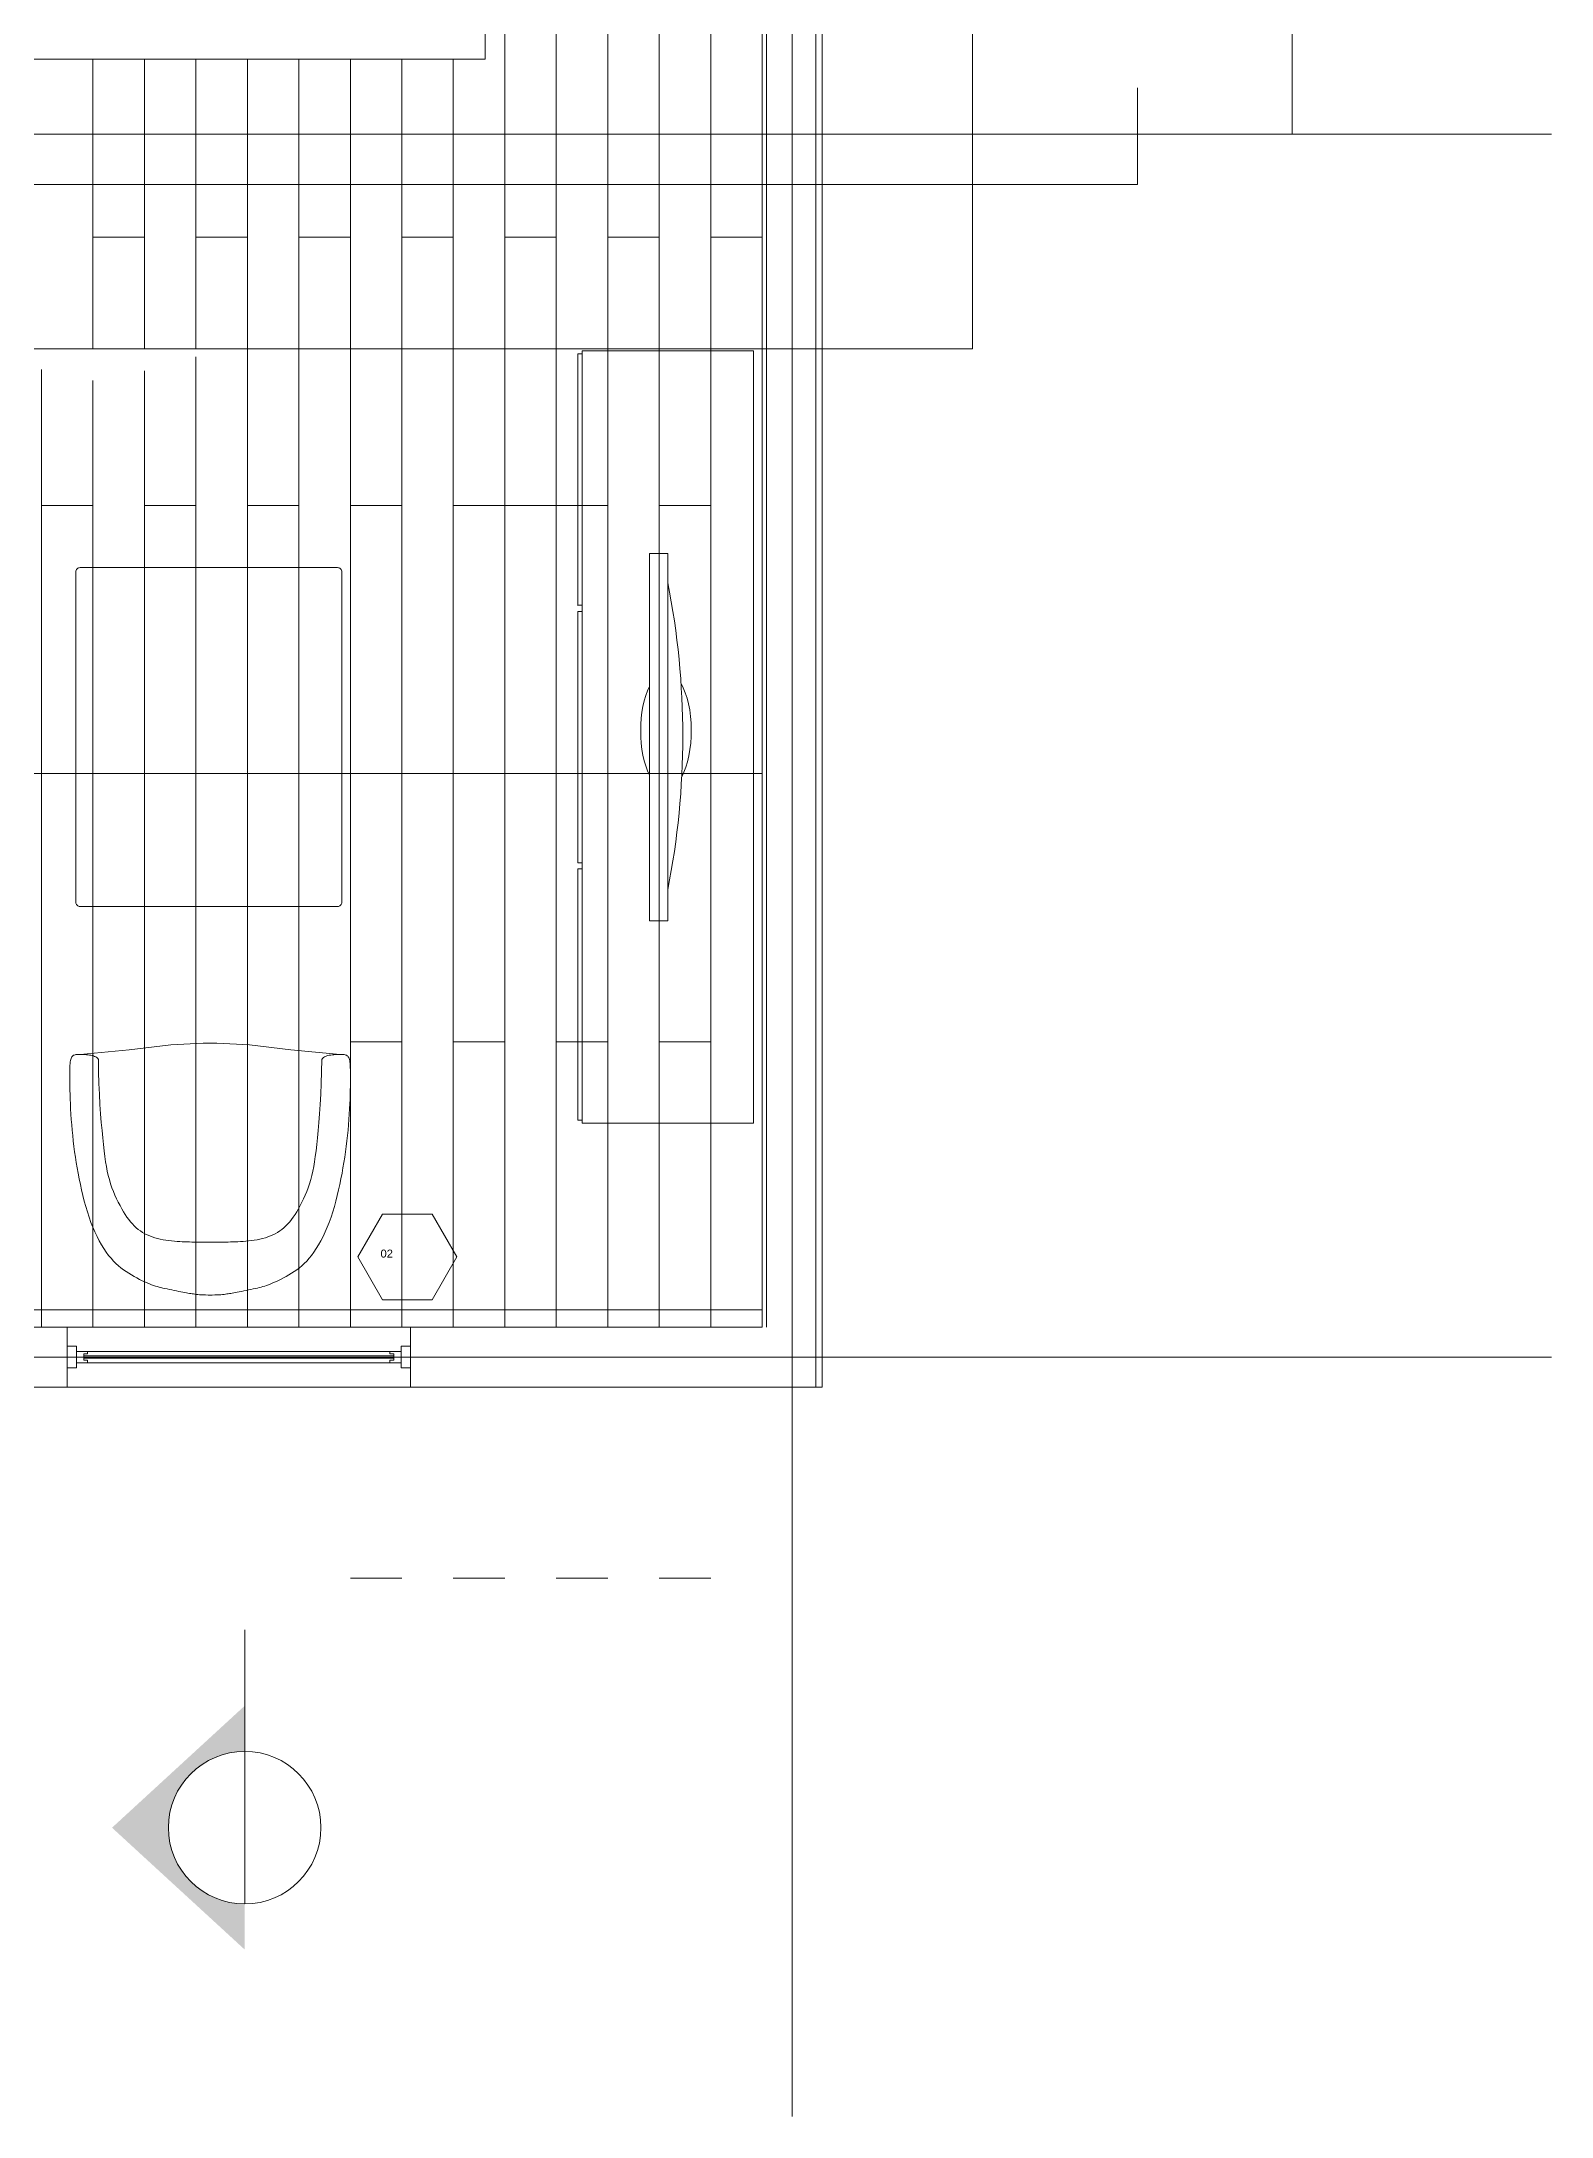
# Model space of a CAD drawing. Header units: centimetres. Extents: x -16179 to 12840, y -10704 to 3856.
# Drawn here: x 2959.4 to 3311.4, y -1755.8 to -1272.2 of the extents above; entities that cross this region are included whole.
import ezdxf

# ---------------------------------------------------------------- set-up
doc = ezdxf.new("R2010")
doc.units = ezdxf.units.CM
doc.header["$MEASUREMENT"] = 0
for name, color, linetype, lineweight in [('A-FURN_Num_Penna__8_Num_Penna__8_Num_Penna__8_Num_Penna__8_Num_Penna__8_Num_Penna__8_Num_Penna__8_Num_Penna__8_Num_Penna__8_Num_Penna__8', 8, 'Continuous', 18), ('A-WALL-FULL_Num_Penna__7_Num_Penna__7_Num_Penna__7_Num_Penna__7_Num_Penna__7_Num_Penna__7_Num_Penna__7_Num_Penna__7_Num_Penna__4_Num_Penna__4_Num_Penna__4', 4, 'Continuous', 18), ('AA - linee quote_Num_Penna__1_Num_Penna__255_Num_Penna__255_Num_Penna__12_Num_Penna__12_Num_Penna__12_Num_Penna__12_Num_Penna__12_Num_Penna__12_Num_Penna__12', 12, 'Continuous', 18), ('AA - linee quote_Num_Penna__3_Num_Penna__3_Num_Penna__3_Num_Penna__3_Num_Penna__3_Num_Penna__3_Num_Penna__3_Num_Penna__3_Num_Penna__3_Num_Penna__3', 3, 'Continuous', 18), ('AA - linee quote_Num_Penna__6_Num_Penna__6_Num_Penna__6_Num_Penna__6_Num_Penna__6_Num_Penna__6_Num_Penna__6_Num_Penna__6_Num_Penna__6_Num_Penna__6', 6, 'Continuous', 18), ('AA - montanti_Num_Penna__7_Num_Penna__7_Num_Penna__7_Num_Penna__7_Num_Penna__7_Num_Penna__7_Num_Penna__7_Num_Penna__7_Num_Penna__7_Num_Penna__7', 7, 'Continuous', 18), ('AA - pareti sezionate_Num_Penna__254_Num_Penna__254_Num_Penna__254_Num_Penna__254_Num_Penna__254_Num_Penna__254_Num_Penna__254_Num_Penna__254_Num_Penna__254_Num_Penna__254', 254, 'Continuous', 18), ('AA - pareti sezionate_Num_Penna__7_Num_Penna__7_Num_Penna__7_Num_Penna__7_Num_Penna__7_Num_Penna__7_Num_Penna__7_Num_Penna__7_Num_Penna__7_Num_Penna__7', 7, 'Continuous', 18), ('AA - serramenti e porte_Num_Penna__4_Num_Penna__4_Num_Penna__4_Num_Penna__4_Num_Penna__4_Num_Penna__4_Num_Penna__4_Num_Penna__4_Num_Penna__4_Num_Penna__4', 4, 'Continuous', 18), ('AA - struttura finestre_Num_Penna__6_Num_Penna__6_Num_Penna__6_Num_Penna__6_Num_Penna__6_Num_Penna__6_Num_Penna__6_Num_Penna__6_Num_Penna__6_Num_Penna__6', 6, 'Continuous', 18), ('AA- arredo_Num_Penna__8_Num_Penna__8_Num_Penna__8_Num_Penna__8_Num_Penna__8_Num_Penna__8_Num_Penna__8_Num_Penna__8_Num_Penna__8_Num_Penna__8', 8, 'Continuous', 18), ('IKE120015-t1_Num_Penna__251_Num_Penna__254_Num_Penna__254_Num_Penna__254_Num_Penna__254_Num_Penna__254_Num_Penna__254_Num_Penna__254_Num_Penna__254_Num_Penna__254_Num_Penna__254', 254, 'Continuous', 18), ('IKE120015-t1_Num_Penna__251_Num_Penna__6_Num_Penna__6_Num_Penna__6_Num_Penna__6_Num_Penna__6_Num_Penna__6_Num_Penna__6_Num_Penna__6_Num_Penna__6_Num_Penna__6', 6, 'Continuous', 18), ('IKE120015-t1_Num_Penna__251_Num_Penna__7_Num_Penna__7_Num_Penna__7_Num_Penna__7_Num_Penna__7_Num_Penna__7_Num_Penna__7_Num_Penna__7_Num_Penna__7_Num_Penna__7', 7, 'Continuous', 18)]:
    doc.layers.add(name, color=color, linetype=linetype, lineweight=lineweight)
doc.styles.add('GENERATED_STYLE_1', font='Arial.ttf')

msp = doc.modelspace()

# ---------------------------------------------------------------- hatches: boundary and pattern name
at = {"layer": 'AA - linee quote_Num_Penna__3_Num_Penna__3_Num_Penna__3_Num_Penna__3_Num_Penna__3_Num_Penna__3_Num_Penna__3_Num_Penna__3_Num_Penna__3_Num_Penna__3', "linetype": 'Continuous', "lineweight": 18}
msp.add_hatch(color=3, dxfattribs=at).paths.add_polyline_path([(3006.73, -1716.84), (3006.73, -1706.24, -1), (3006.73, -1670.67), (3006.73, -1660.07), (2975.83, -1688.46)])

# ---------------------------------------------------------------- linework, layer by layer
at = {"layer": 'A-FURN_Num_Penna__8_Num_Penna__8_Num_Penna__8_Num_Penna__8_Num_Penna__8_Num_Penna__8_Num_Penna__8_Num_Penna__8_Num_Penna__8_Num_Penna__8', "color": 8, "linetype": 'Continuous', "lineweight": 18}
for p, q in [((2965.39, -1571.77), (3045.39, -1571.77)), ((2965.39, -1585.77), (3045.39, -1585.77))]:
    msp.add_line(p, q, dxfattribs=at)
at = {"layer": 'A-WALL-FULL_Num_Penna__7_Num_Penna__7_Num_Penna__7_Num_Penna__7_Num_Penna__7_Num_Penna__7_Num_Penna__7_Num_Penna__7_Num_Penna__4_Num_Penna__4_Num_Penna__4', "color": 4, "linetype": 'Continuous', "lineweight": 18}
msp.add_line((3250.94, -987.77), (3250.94, -1293.77), dxfattribs=at)
at = {"layer": 'AA - linee quote_Num_Penna__1_Num_Penna__255_Num_Penna__255_Num_Penna__12_Num_Penna__12_Num_Penna__12_Num_Penna__12_Num_Penna__12_Num_Penna__12_Num_Penna__12', "color": 12, "linetype": 'Continuous', "lineweight": 18}
for p, q in [((3079.39, -647.33), (3079.39, -1380.27)), ((3214.84, -1305.5), (3214.84, -1282.93)), ((2617.01, -1305.5), (3214.84, -1305.5)), ((3079.39, -1380.27), (3061.39, -1380.27))]:
    msp.add_line(p, q, dxfattribs=at)
at = {"layer": 'AA - linee quote_Num_Penna__3_Num_Penna__3_Num_Penna__3_Num_Penna__3_Num_Penna__3_Num_Penna__3_Num_Penna__3_Num_Penna__3_Num_Penna__3_Num_Penna__3', "color": 3, "linetype": 'Continuous', "lineweight": 18}
for p, q in [((3134.39, -1755.77), (3134.39, -508.77)), ((2064.39, -1293.77), (3311.39, -1293.77)), ((2064.39, -1578.77), (3311.39, -1578.77)), ((3006.76, -1642.35), (3006.76, -1670.67)), ((3006.76, -1706.24), (3006.76, -1670.67))]:
    msp.add_line(p, q, dxfattribs=at)
at = {"layer": 'AA - linee quote_Num_Penna__3_Num_Penna__3_Num_Penna__3_Num_Penna__3_Num_Penna__3_Num_Penna__3_Num_Penna__3_Num_Penna__3_Num_Penna__3_Num_Penna__3', "color": 3, "linetype": 'Continuous', "lineweight": 18, "flags": 128}
msp.add_lwpolyline([(3056.22, -1555.44), (3050.44, -1545.44), (3038.9, -1545.44), (3033.12, -1555.44), (3038.9, -1565.44), (3050.44, -1565.44)], close=True, dxfattribs=at)
at = {"layer": 'AA - linee quote_Num_Penna__3_Num_Penna__3_Num_Penna__3_Num_Penna__3_Num_Penna__3_Num_Penna__3_Num_Penna__3_Num_Penna__3_Num_Penna__3_Num_Penna__3', "color": 3, "linetype": 'Continuous', "lineweight": 18}
msp.add_circle((3006.76, -1688.45), 17.78, dxfattribs=at)
at = {"layer": 'AA - linee quote_Num_Penna__6_Num_Penna__6_Num_Penna__6_Num_Penna__6_Num_Penna__6_Num_Penna__6_Num_Penna__6_Num_Penna__6_Num_Penna__6_Num_Penna__6', "color": 6, "linetype": 'Continuous', "lineweight": 18}
msp.add_line((2642.47, -1343.77), (3176.39, -1343.77), dxfattribs=at)
at = {"layer": 'AA - montanti_Num_Penna__7_Num_Penna__7_Num_Penna__7_Num_Penna__7_Num_Penna__7_Num_Penna__7_Num_Penna__7_Num_Penna__7_Num_Penna__7_Num_Penna__7', "color": 7, "linetype": 'Continuous', "lineweight": 18, "flags": 128}
for points in [[(2965.39, -1576.22), (2965.39, -1581.31), (2967.55, -1581.31), (2967.55, -1576.22)], [(3045.39, -1576.22), (3045.39, -1581.31), (3043.22, -1581.31), (3043.22, -1576.22)]]:
    msp.add_lwpolyline(points, close=True, dxfattribs=at)
for points in [[(2967.55, -1577.46), (2970.15, -1577.46), (2970.15, -1578.02)], [(2967.55, -1580.08), (2970.15, -1580.08), (2970.15, -1579.52), (2969.22, -1579.52), (2969.22, -1579.02), (2969.22, -1578.52), (2969.22, -1578.02), (2970.15, -1578.02)], [(3043.22, -1577.46), (3040.62, -1577.46), (3040.62, -1578.02)], [(3043.22, -1580.08), (3040.62, -1580.08), (3040.62, -1579.52), (3041.56, -1579.52), (3041.56, -1579.02), (3041.56, -1578.52), (3041.56, -1578.02), (3040.62, -1578.02)]]:
    msp.add_lwpolyline(points, dxfattribs=at)
at = {"layer": 'AA - pareti sezionate_Num_Penna__254_Num_Penna__254_Num_Penna__254_Num_Penna__254_Num_Penna__254_Num_Penna__254_Num_Penna__254_Num_Penna__254_Num_Penna__254_Num_Penna__254', "color": 254, "linetype": 'Continuous', "lineweight": 18}
for p, q in [((3067.39, -692.77), (3067.39, -1571.77)), ((3079.39, -692.77), (3079.39, -1571.77)), ((3091.39, -1230.77), (3091.39, -1571.77)), ((3103.39, -1230.77), (3103.39, -1571.77)), ((3115.39, -1230.77), (3115.39, -1571.77)), ((2971.39, -1276.27), (2971.39, -1343.77)), ((2983.39, -1276.27), (2983.39, -1343.77)), ((2995.39, -1276.27), (2995.39, -1343.77)), ((3019.39, -1276.27), (3019.39, -1343.77)), ((3031.39, -1276.27), (3031.39, -1571.77)), ((3043.39, -1276.27), (3043.39, -1571.77)), ((3055.39, -1276.27), (3055.39, -1571.77)), ((3007.39, -1296.77), (3007.39, -1343.77)), ((2983.39, -1317.77), (2971.39, -1317.77)), ((3007.39, -1317.77), (2995.39, -1317.77)), ((3031.39, -1317.77), (3019.39, -1317.77)), ((3055.39, -1317.77), (3043.39, -1317.77)), ((3079.39, -1317.77), (3067.39, -1317.77)), ((3103.39, -1317.77), (3091.39, -1317.77)), ((3127.39, -1317.77), (3115.39, -1317.77)), ((3019.39, -1335.7), (3019.39, -1571.77)), ((3007.39, -1340.77), (3007.39, -1571.77)), ((2959.39, -1348.64), (2959.39, -1571.77)), ((2983.39, -1348.91), (2983.39, -1571.77)), ((2995.39, -1345.63), (2995.39, -1571.77)), ((2971.39, -1351.17), (2971.39, -1571.77)), ((2971.39, -1380.27), (2959.39, -1380.27)), ((2995.39, -1380.27), (2983.39, -1380.27)), ((3019.39, -1380.27), (3007.39, -1380.27)), ((3043.39, -1380.27), (3031.39, -1380.27)), ((3067.39, -1380.27), (3055.39, -1380.27)), ((3091.39, -1380.27), (3079.39, -1380.27)), ((3115.39, -1380.27), (3103.39, -1380.27)), ((3127.39, -1442.77), (2642.47, -1442.77)), ((3043.39, -1505.27), (3031.39, -1505.27)), ((3067.39, -1505.27), (3055.39, -1505.27)), ((3091.39, -1505.27), (3079.39, -1505.27)), ((3115.39, -1505.27), (3103.39, -1505.27)), ((3127.39, -1567.77), (2642.47, -1567.77)), ((3043.39, -1630.27), (3031.39, -1630.27)), ((3067.39, -1630.27), (3055.39, -1630.27)), ((3091.39, -1630.27), (3079.39, -1630.27)), ((3115.39, -1630.27), (3103.39, -1630.27))]:
    msp.add_line(p, q, dxfattribs=at)
at = {"layer": 'AA - pareti sezionate_Num_Penna__7_Num_Penna__7_Num_Penna__7_Num_Penna__7_Num_Penna__7_Num_Penna__7_Num_Penna__7_Num_Penna__7_Num_Penna__7_Num_Penna__7', "color": 7, "linetype": 'Continuous', "lineweight": 18}
for p, q in [((2965.39, -1571.77), (2701.39, -1571.77)), ((2965.39, -1585.77), (2965.39, -1571.77)), ((3045.39, -1585.77), (3045.39, -1571.77)), ((3045.39, -1571.77), (3127.39, -1571.77)), ((2701.39, -1585.77), (2965.39, -1585.77)), ((3045.39, -1585.77), (3141.39, -1585.77))]:
    msp.add_line(p, q, dxfattribs=at)
at = {"layer": 'AA - serramenti e porte_Num_Penna__4_Num_Penna__4_Num_Penna__4_Num_Penna__4_Num_Penna__4_Num_Penna__4_Num_Penna__4_Num_Penna__4_Num_Penna__4_Num_Penna__4', "color": 4, "linetype": 'Continuous', "lineweight": 18}
for p, q in [((2970.15, -1577.46), (3040.62, -1577.46)), ((3040.62, -1580.08), (2970.15, -1580.08))]:
    msp.add_line(p, q, dxfattribs=at)
at = {"layer": 'AA - struttura finestre_Num_Penna__6_Num_Penna__6_Num_Penna__6_Num_Penna__6_Num_Penna__6_Num_Penna__6_Num_Penna__6_Num_Penna__6_Num_Penna__6_Num_Penna__6', "color": 6, "linetype": 'Continuous', "lineweight": 18}
for p, q in [((3041.56, -1578.52), (2969.22, -1578.52)), ((3041.56, -1579.02), (2969.22, -1579.02))]:
    msp.add_line(p, q, dxfattribs=at)
at = {"layer": 'AA- arredo_Num_Penna__8_Num_Penna__8_Num_Penna__8_Num_Penna__8_Num_Penna__8_Num_Penna__8_Num_Penna__8_Num_Penna__8_Num_Penna__8_Num_Penna__8', "color": 8, "linetype": 'Continuous', "lineweight": 18}
for p, q in [((3062.78, -1005.27), (3062.78, -1276.27)), ((2906.78, -1276.27), (3062.78, -1276.27)), ((3085.4, -1344.33), (3085.39, -1344.33)), ((3085.39, -1344.33), (3085.39, -1344.34)), ((3085.39, -1344.34), (3085.39, -1344.34)), ((3085.39, -1344.34), (3085.39, -1344.34)), ((3085.39, -1344.34), (3085.39, -1344.35)), ((3085.39, -1344.35), (3085.39, -1344.35)), ((3085.39, -1344.35), (3085.39, -1344.36)), ((3085.39, -1344.36), (3085.39, -1344.36)), ((3085.39, -1344.36), (3085.39, -1344.36)), ((3085.39, -1344.36), (3085.39, -1344.37)), ((3085.39, -1344.37), (3085.39, -1524.17)), ((3085.39, -1344.37), (3085.39, -1344.37)), ((3085.41, -1344.31), (3085.4, -1344.31)), ((3085.4, -1344.31), (3085.4, -1344.32)), ((3085.4, -1344.32), (3085.4, -1344.32)), ((3085.4, -1344.32), (3085.4, -1344.32)), ((3085.4, -1344.32), (3085.4, -1344.33)), ((3085.42, -1344.3), (3085.41, -1344.3)), ((3085.41, -1344.3), (3085.41, -1344.3)), ((3085.41, -1344.3), (3085.41, -1344.31)), ((3085.41, -1344.31), (3085.41, -1344.31)), ((3085.43, -1344.29), (3085.42, -1344.29)), ((3085.42, -1344.29), (3085.42, -1344.3)), ((3085.42, -1344.3), (3085.42, -1344.3)), ((3085.44, -1344.28), (3085.43, -1344.28)), ((3085.43, -1344.28), (3085.43, -1344.29)), ((3085.43, -1344.29), (3085.43, -1344.29)), ((3085.43, -1344.29), (3085.43, -1344.29)), ((3085.45, -1344.28), (3085.44, -1344.28)), ((3085.44, -1344.28), (3085.44, -1344.28)), ((3085.46, -1344.27), (3085.45, -1344.27)), ((3085.45, -1344.27), (3085.45, -1344.28)), ((3085.45, -1344.28), (3085.45, -1344.28)), ((3085.47, -1344.27), (3085.46, -1344.27)), ((3085.46, -1344.27), (3085.46, -1344.27)), ((3085.46, -1344.27), (3085.46, -1344.27)), ((3085.48, -1344.27), (3085.47, -1344.27)), ((3085.47, -1344.27), (3085.47, -1344.27)), ((3085.49, -1344.27), (3085.48, -1344.27)), ((3085.48, -1344.27), (3085.48, -1344.27)), ((3085.48, -1344.27), (3085.48, -1344.27)), ((3125.29, -1344.27), (3085.49, -1344.27)), ((3125.3, -1344.27), (3125.29, -1344.27)), ((3125.29, -1344.27), (3125.29, -1344.27)), ((3125.29, -1344.27), (3125.29, -1344.27)), ((3125.31, -1344.27), (3125.3, -1344.27)), ((3125.3, -1344.27), (3125.3, -1344.27)), ((3125.3, -1344.27), (3125.3, -1344.27)), ((3125.32, -1344.27), (3125.31, -1344.27)), ((3125.31, -1344.27), (3125.31, -1344.27)), ((3125.33, -1344.28), (3125.32, -1344.27)), ((3125.32, -1344.27), (3125.32, -1344.27)), ((3125.32, -1344.27), (3125.32, -1344.27)), ((3125.34, -1344.28), (3125.33, -1344.28)), ((3125.33, -1344.28), (3125.33, -1344.28)), ((3125.35, -1344.29), (3125.34, -1344.28)), ((3125.34, -1344.28), (3125.34, -1344.28)), ((3125.34, -1344.28), (3125.34, -1344.28)), ((3125.36, -1344.3), (3125.35, -1344.29)), ((3125.35, -1344.29), (3125.35, -1344.29)), ((3125.35, -1344.29), (3125.35, -1344.29)), ((3125.35, -1344.29), (3125.35, -1344.29)), ((3125.37, -1344.31), (3125.36, -1344.3)), ((3125.36, -1344.3), (3125.36, -1344.3)), ((3125.36, -1344.3), (3125.36, -1344.3)), ((3125.37, -1344.32), (3125.37, -1344.31)), ((3125.37, -1344.31), (3125.37, -1344.31)), ((3125.37, -1344.31), (3125.37, -1344.31)), ((3125.38, -1344.32), (3125.37, -1344.32)), ((3125.37, -1344.32), (3125.37, -1344.32)), ((3125.38, -1344.33), (3125.38, -1344.32)), ((3125.38, -1344.34), (3125.38, -1344.33)), ((3125.38, -1344.33), (3125.38, -1344.33)), ((3125.38, -1344.33), (3125.38, -1344.33)), ((3125.39, -1344.34), (3125.38, -1344.34)), ((3125.38, -1344.34), (3125.38, -1344.34)), ((3125.39, -1344.35), (3125.39, -1344.34)), ((3125.39, -1344.36), (3125.39, -1344.35)), ((3125.39, -1344.35), (3125.39, -1344.35)), ((3125.39, -1344.37), (3125.39, -1344.36)), ((3125.39, -1344.36), (3125.39, -1344.36)), ((3125.39, -1344.36), (3125.39, -1344.36)), ((3125.39, -1524.17), (3125.39, -1344.37)), ((3084.4, -1345.03), (3084.39, -1345.03)), ((3084.39, -1345.03), (3084.39, -1345.04)), ((3084.39, -1345.04), (3084.39, -1345.04)), ((3084.39, -1345.04), (3084.39, -1345.04)), ((3084.39, -1345.04), (3084.39, -1345.05)), ((3084.39, -1345.05), (3084.39, -1345.05)), ((3084.39, -1345.05), (3084.39, -1345.06)), ((3084.39, -1345.06), (3084.39, -1345.06)), ((3084.39, -1345.06), (3084.39, -1345.06)), ((3084.39, -1345.06), (3084.39, -1345.07)), ((3084.39, -1345.07), (3084.39, -1345.07)), ((3084.39, -1345.07), (3084.39, -1403.47)), ((3084.41, -1345.01), (3084.4, -1345.01)), ((3084.4, -1345.01), (3084.4, -1345.02)), ((3084.4, -1345.02), (3084.4, -1345.02)), ((3084.4, -1345.02), (3084.4, -1345.02)), ((3084.4, -1345.02), (3084.4, -1345.03)), ((3084.42, -1345), (3084.41, -1345)), ((3084.41, -1345), (3084.41, -1345)), ((3084.41, -1345), (3084.41, -1345.01)), ((3084.41, -1345.01), (3084.41, -1345.01)), ((3084.43, -1344.99), (3084.42, -1344.99)), ((3084.42, -1344.99), (3084.42, -1344.99)), ((3084.42, -1344.99), (3084.42, -1345)), ((3084.42, -1345), (3084.42, -1345)), ((3084.44, -1344.98), (3084.43, -1344.98)), ((3084.43, -1344.98), (3084.43, -1344.99)), ((3084.43, -1344.99), (3084.43, -1344.99)), ((3084.45, -1344.98), (3084.44, -1344.98)), ((3084.44, -1344.98), (3084.44, -1344.98)), ((3084.46, -1344.97), (3084.45, -1344.97)), ((3084.45, -1344.97), (3084.45, -1344.98)), ((3084.45, -1344.98), (3084.45, -1344.98)), ((3084.47, -1344.97), (3084.46, -1344.97)), ((3084.46, -1344.97), (3084.46, -1344.97)), ((3084.46, -1344.97), (3084.46, -1344.97)), ((3084.48, -1344.97), (3084.47, -1344.97)), ((3084.47, -1344.97), (3084.47, -1344.97)), ((3084.49, -1344.97), (3084.48, -1344.97)), ((3084.48, -1344.97), (3084.48, -1344.97)), ((3084.48, -1344.97), (3084.48, -1344.97)), ((3085.29, -1344.97), (3084.49, -1344.97)), ((3085.3, -1344.97), (3085.29, -1344.97)), ((3085.29, -1344.97), (3085.29, -1344.97)), ((3085.29, -1344.97), (3085.29, -1344.97)), ((3085.31, -1344.97), (3085.3, -1344.97)), ((3085.3, -1344.97), (3085.3, -1344.97)), ((3085.3, -1344.97), (3085.3, -1344.97)), ((3085.32, -1344.97), (3085.31, -1344.97)), ((3085.31, -1344.97), (3085.31, -1344.97)), ((3085.33, -1344.98), (3085.32, -1344.97)), ((3085.32, -1344.97), (3085.32, -1344.97)), ((3085.32, -1344.97), (3085.32, -1344.97)), ((3085.34, -1344.98), (3085.33, -1344.98)), ((3085.33, -1344.98), (3085.33, -1344.98)), ((3085.33, -1344.98), (3085.33, -1344.98)), ((3085.35, -1344.99), (3085.34, -1344.98)), ((3085.34, -1344.98), (3085.34, -1344.98)), ((3085.36, -1345), (3085.35, -1344.99)), ((3085.35, -1344.99), (3085.35, -1344.99)), ((3085.35, -1344.99), (3085.35, -1344.99)), ((3085.35, -1344.99), (3085.35, -1344.99)), ((3085.37, -1345.01), (3085.36, -1345)), ((3085.36, -1345), (3085.36, -1345)), ((3085.36, -1345), (3085.36, -1345)), ((3085.37, -1345.02), (3085.37, -1345.01)), ((3085.37, -1345.01), (3085.37, -1345.01)), ((3085.37, -1345.01), (3085.37, -1345.01)), ((3085.38, -1345.02), (3085.37, -1345.02)), ((3085.37, -1345.02), (3085.37, -1345.02)), ((3085.38, -1345.03), (3085.38, -1345.02)), ((3085.38, -1345.04), (3085.38, -1345.03)), ((3085.38, -1345.03), (3085.38, -1345.03)), ((3085.38, -1345.03), (3085.38, -1345.03)), ((3085.39, -1345.05), (3085.38, -1345.04)), ((3085.38, -1345.04), (3085.38, -1345.04)), ((3085.38, -1345.04), (3085.38, -1345.04)), ((3085.39, -1345.06), (3085.39, -1345.05)), ((3085.39, -1345.05), (3085.39, -1345.05)), ((3085.39, -1345.06), (3085.39, -1345.06)), ((3085.39, -1345.06), (3085.39, -1345.06)), ((3084.4, -1405.03), (3084.39, -1405.03)), ((3084.39, -1405.03), (3084.39, -1405.04)), ((3084.39, -1405.04), (3084.39, -1405.04)), ((3084.39, -1405.04), (3084.39, -1405.04)), ((3084.39, -1405.04), (3084.39, -1405.05)), ((3084.39, -1405.05), (3084.39, -1405.05)), ((3084.39, -1405.05), (3084.39, -1405.06)), ((3084.39, -1405.06), (3084.39, -1405.06)), ((3084.39, -1405.06), (3084.39, -1405.06)), ((3084.39, -1405.06), (3084.39, -1405.07)), ((3084.39, -1405.07), (3084.39, -1405.07)), ((3084.39, -1405.07), (3084.39, -1463.47)), ((3084.41, -1405.01), (3084.4, -1405.01)), ((3084.4, -1405.01), (3084.4, -1405.02)), ((3084.4, -1405.02), (3084.4, -1405.02)), ((3084.4, -1405.02), (3084.4, -1405.02)), ((3084.4, -1405.02), (3084.4, -1405.03)), ((3084.42, -1405), (3084.41, -1405)), ((3084.41, -1405), (3084.41, -1405)), ((3084.41, -1405), (3084.41, -1405.01)), ((3084.41, -1405.01), (3084.41, -1405.01)), ((3084.43, -1404.99), (3084.42, -1404.99)), ((3084.42, -1404.99), (3084.42, -1404.99)), ((3084.42, -1404.99), (3084.42, -1405)), ((3084.42, -1405), (3084.42, -1405)), ((3084.44, -1404.98), (3084.43, -1404.98)), ((3084.43, -1404.98), (3084.43, -1404.99)), ((3084.43, -1404.99), (3084.43, -1404.99)), ((3084.45, -1404.98), (3084.44, -1404.98)), ((3084.44, -1404.98), (3084.44, -1404.98)), ((3084.46, -1404.97), (3084.45, -1404.97)), ((3084.45, -1404.97), (3084.45, -1404.98)), ((3084.45, -1404.98), (3084.45, -1404.98)), ((3084.47, -1404.97), (3084.46, -1404.97)), ((3084.46, -1404.97), (3084.46, -1404.97)), ((3084.46, -1404.97), (3084.46, -1404.97)), ((3084.48, -1404.97), (3084.47, -1404.97)), ((3084.47, -1404.97), (3084.47, -1404.97)), ((3084.49, -1404.97), (3084.48, -1404.97)), ((3084.48, -1404.97), (3084.48, -1404.97)), ((3084.48, -1404.97), (3084.48, -1404.97)), ((3085.29, -1403.56), (3084.49, -1403.56)), ((3084.49, -1404.97), (3085.29, -1404.97)), ((3085.3, -1404.97), (3085.29, -1404.97)), ((3085.29, -1404.97), (3085.29, -1404.97)), ((3085.29, -1404.97), (3085.29, -1404.97)), ((3085.31, -1404.97), (3085.3, -1404.97)), ((3085.3, -1404.97), (3085.3, -1404.97)), ((3085.3, -1404.97), (3085.3, -1404.97)), ((3085.32, -1404.97), (3085.31, -1404.97)), ((3085.31, -1404.97), (3085.31, -1404.97)), ((3085.33, -1404.98), (3085.32, -1404.97)), ((3085.32, -1404.97), (3085.32, -1404.97)), ((3085.32, -1404.97), (3085.32, -1404.97)), ((3085.34, -1404.98), (3085.33, -1404.98)), ((3085.33, -1404.98), (3085.33, -1404.98)), ((3085.33, -1404.98), (3085.33, -1404.98)), ((3085.35, -1404.99), (3085.34, -1404.98)), ((3085.34, -1404.98), (3085.34, -1404.98)), ((3085.36, -1405), (3085.35, -1404.99)), ((3085.35, -1404.99), (3085.35, -1404.99)), ((3085.35, -1404.99), (3085.35, -1404.99)), ((3085.35, -1404.99), (3085.35, -1404.99)), ((3085.37, -1405.01), (3085.36, -1405)), ((3085.36, -1405), (3085.36, -1405)), ((3085.36, -1405), (3085.36, -1405)), ((3085.37, -1405.02), (3085.37, -1405.01)), ((3085.37, -1405.01), (3085.37, -1405.01)), ((3085.37, -1405.01), (3085.37, -1405.01)), ((3085.38, -1405.02), (3085.37, -1405.02)), ((3085.37, -1405.02), (3085.37, -1405.02)), ((3085.38, -1405.03), (3085.38, -1405.02)), ((3085.38, -1405.04), (3085.38, -1405.03)), ((3085.38, -1405.03), (3085.38, -1405.03)), ((3085.38, -1405.03), (3085.38, -1405.03)), ((3085.39, -1405.05), (3085.38, -1405.04)), ((3085.38, -1405.04), (3085.38, -1405.04)), ((3085.38, -1405.04), (3085.38, -1405.04)), ((3085.39, -1405.06), (3085.39, -1405.05)), ((3085.39, -1405.05), (3085.39, -1405.05)), ((3085.39, -1405.07), (3085.39, -1405.06)), ((3085.39, -1405.06), (3085.39, -1405.06)), ((3085.39, -1405.06), (3085.39, -1405.06)), ((3084.4, -1465.03), (3084.39, -1465.03)), ((3084.39, -1465.03), (3084.39, -1465.04)), ((3084.39, -1465.04), (3084.39, -1465.04)), ((3084.39, -1465.04), (3084.39, -1465.04)), ((3084.39, -1465.04), (3084.39, -1465.05)), ((3084.39, -1465.05), (3084.39, -1465.05)), ((3084.39, -1465.05), (3084.39, -1465.06)), ((3084.39, -1465.06), (3084.39, -1465.06)), ((3084.39, -1465.06), (3084.39, -1465.06)), ((3084.39, -1465.06), (3084.39, -1465.07)), ((3084.39, -1465.07), (3084.39, -1465.07)), ((3084.39, -1465.07), (3084.39, -1523.47)), ((3084.41, -1465.01), (3084.4, -1465.01)), ((3084.4, -1465.01), (3084.4, -1465.02)), ((3084.4, -1465.02), (3084.4, -1465.02)), ((3084.4, -1465.02), (3084.4, -1465.02)), ((3084.4, -1465.02), (3084.4, -1465.03)), ((3084.42, -1465), (3084.41, -1465)), ((3084.41, -1465), (3084.41, -1465)), ((3084.41, -1465), (3084.41, -1465.01)), ((3084.41, -1465.01), (3084.41, -1465.01)), ((3084.43, -1464.99), (3084.42, -1464.99)), ((3084.42, -1464.99), (3084.42, -1464.99)), ((3084.42, -1464.99), (3084.42, -1465)), ((3084.42, -1465), (3084.42, -1465)), ((3084.44, -1464.98), (3084.43, -1464.98)), ((3084.43, -1464.98), (3084.43, -1464.99)), ((3084.43, -1464.99), (3084.43, -1464.99)), ((3084.45, -1464.98), (3084.44, -1464.98)), ((3084.44, -1464.98), (3084.44, -1464.98)), ((3084.46, -1464.97), (3084.45, -1464.97)), ((3084.45, -1464.97), (3084.45, -1464.98)), ((3084.45, -1464.98), (3084.45, -1464.98)), ((3084.47, -1464.97), (3084.46, -1464.97)), ((3084.46, -1464.97), (3084.46, -1464.97)), ((3084.46, -1464.97), (3084.46, -1464.97)), ((3084.48, -1464.97), (3084.47, -1464.97)), ((3084.47, -1464.97), (3084.47, -1464.97)), ((3085.29, -1463.56), (3084.48, -1463.56)), ((3084.49, -1464.97), (3084.48, -1464.97)), ((3084.48, -1464.97), (3084.48, -1464.97)), ((3084.48, -1464.97), (3084.48, -1464.97)), ((3084.49, -1464.97), (3085.29, -1464.97)), ((3085.3, -1464.97), (3085.29, -1464.97)), ((3085.29, -1464.97), (3085.29, -1464.97)), ((3085.29, -1464.97), (3085.29, -1464.97)), ((3085.31, -1464.97), (3085.3, -1464.97)), ((3085.3, -1464.97), (3085.3, -1464.97)), ((3085.3, -1464.97), (3085.3, -1464.97)), ((3085.32, -1464.97), (3085.31, -1464.97)), ((3085.31, -1464.97), (3085.31, -1464.97)), ((3085.33, -1464.98), (3085.32, -1464.97)), ((3085.32, -1464.97), (3085.32, -1464.97)), ((3085.32, -1464.97), (3085.32, -1464.97)), ((3085.34, -1464.98), (3085.33, -1464.98)), ((3085.33, -1464.98), (3085.33, -1464.98)), ((3085.33, -1464.98), (3085.33, -1464.98)), ((3085.35, -1464.99), (3085.34, -1464.98)), ((3085.34, -1464.98), (3085.34, -1464.98)), ((3085.36, -1465), (3085.35, -1464.99)), ((3085.35, -1464.99), (3085.35, -1464.99)), ((3085.35, -1464.99), (3085.35, -1464.99)), ((3085.35, -1464.99), (3085.35, -1464.99)), ((3085.37, -1465.01), (3085.36, -1465)), ((3085.36, -1465), (3085.36, -1465)), ((3085.36, -1465), (3085.36, -1465)), ((3085.37, -1465.02), (3085.37, -1465.01)), ((3085.37, -1465.01), (3085.37, -1465.01)), ((3085.37, -1465.01), (3085.37, -1465.01)), ((3085.38, -1465.02), (3085.37, -1465.02)), ((3085.37, -1465.02), (3085.37, -1465.02)), ((3085.38, -1465.03), (3085.38, -1465.02)), ((3085.38, -1465.04), (3085.38, -1465.03)), ((3085.38, -1465.03), (3085.38, -1465.03)), ((3085.38, -1465.03), (3085.38, -1465.03)), ((3085.39, -1465.05), (3085.38, -1465.04)), ((3085.38, -1465.04), (3085.38, -1465.04)), ((3085.38, -1465.04), (3085.38, -1465.04)), ((3085.39, -1465.06), (3085.39, -1465.05)), ((3085.39, -1465.05), (3085.39, -1465.05)), ((3085.39, -1465.07), (3085.39, -1465.06)), ((3085.39, -1465.06), (3085.39, -1465.06)), ((3085.39, -1465.06), (3085.39, -1465.06)), ((3085.29, -1523.56), (3084.49, -1523.56)), ((3085.39, -1524.17), (3085.39, -1524.17)), ((3085.39, -1524.17), (3085.39, -1524.18)), ((3085.39, -1524.18), (3085.39, -1524.18)), ((3085.39, -1524.18), (3085.39, -1524.18)), ((3085.39, -1524.18), (3085.39, -1524.19)), ((3085.39, -1524.19), (3085.39, -1524.19)), ((3085.39, -1524.19), (3085.39, -1524.2)), ((3085.39, -1524.2), (3085.39, -1524.2)), ((3085.39, -1524.2), (3085.39, -1524.2)), ((3085.39, -1524.2), (3085.4, -1524.21)), ((3085.4, -1524.21), (3085.4, -1524.21)), ((3085.4, -1524.21), (3085.4, -1524.21)), ((3085.4, -1524.21), (3085.4, -1524.22)), ((3085.4, -1524.22), (3085.4, -1524.22)), ((3085.4, -1524.22), (3085.41, -1524.22)), ((3085.41, -1524.22), (3085.41, -1524.23)), ((3085.41, -1524.23), (3085.41, -1524.23)), ((3085.41, -1524.23), (3085.41, -1524.23)), ((3085.41, -1524.23), (3085.42, -1524.24)), ((3085.42, -1524.24), (3085.42, -1524.24)), ((3085.42, -1524.24), (3085.42, -1524.24)), ((3085.42, -1524.24), (3085.42, -1524.25)), ((3085.42, -1524.25), (3085.43, -1524.25)), ((3085.43, -1524.25), (3085.43, -1524.25)), ((3085.43, -1524.25), (3085.43, -1524.25)), ((3085.43, -1524.25), (3085.44, -1524.25)), ((3085.44, -1524.25), (3085.44, -1524.26)), ((3085.44, -1524.26), (3085.44, -1524.26)), ((3085.44, -1524.26), (3085.45, -1524.26)), ((3085.45, -1524.26), (3085.45, -1524.26)), ((3085.45, -1524.26), (3085.46, -1524.26)), ((3085.46, -1524.26), (3085.46, -1524.26)), ((3085.46, -1524.26), (3085.46, -1524.26)), ((3085.46, -1524.26), (3085.47, -1524.27)), ((3085.47, -1524.27), (3085.47, -1524.27)), ((3085.47, -1524.27), (3085.47, -1524.27)), ((3085.47, -1524.27), (3085.48, -1524.27)), ((3085.48, -1524.27), (3085.48, -1524.27)), ((3085.48, -1524.27), (3085.49, -1524.27)), ((3085.49, -1524.27), (3125.29, -1524.27)), ((3085.49, -1524.27), (3085.49, -1524.27)), ((3125.29, -1524.27), (3125.29, -1524.27)), ((3125.29, -1524.27), (3125.3, -1524.27)), ((3125.3, -1524.27), (3125.3, -1524.27)), ((3125.3, -1524.27), (3125.3, -1524.27)), ((3125.3, -1524.27), (3125.31, -1524.27)), ((3125.31, -1524.27), (3125.32, -1524.26)), ((3125.31, -1524.27), (3125.31, -1524.27)), ((3125.32, -1524.26), (3125.32, -1524.26)), ((3125.32, -1524.26), (3125.32, -1524.26)), ((3125.32, -1524.26), (3125.33, -1524.26)), ((3125.33, -1524.26), (3125.34, -1524.25)), ((3125.33, -1524.26), (3125.33, -1524.26)), ((3125.33, -1524.26), (3125.33, -1524.26)), ((3125.34, -1524.25), (3125.34, -1524.25)), ((3125.34, -1524.25), (3125.34, -1524.25)), ((3125.34, -1524.25), (3125.35, -1524.25)), ((3125.35, -1524.25), (3125.35, -1524.24)), ((3125.35, -1524.24), (3125.36, -1524.24)), ((3125.35, -1524.25), (3125.35, -1524.25)), ((3125.36, -1524.24), (3125.36, -1524.23)), ((3125.36, -1524.23), (3125.37, -1524.23)), ((3125.36, -1524.24), (3125.36, -1524.24)), ((3125.37, -1524.23), (3125.37, -1524.22)), ((3125.37, -1524.22), (3125.37, -1524.22)), ((3125.37, -1524.22), (3125.38, -1524.22)), ((3125.37, -1524.23), (3125.37, -1524.23)), ((3125.37, -1524.23), (3125.37, -1524.23)), ((3125.38, -1524.2), (3125.38, -1524.19)), ((3125.38, -1524.19), (3125.39, -1524.19)), ((3125.38, -1524.21), (3125.38, -1524.2)), ((3125.38, -1524.2), (3125.38, -1524.2)), ((3125.38, -1524.2), (3125.38, -1524.2)), ((3125.38, -1524.22), (3125.38, -1524.21)), ((3125.38, -1524.21), (3125.38, -1524.21)), ((3125.39, -1524.18), (3125.39, -1524.17)), ((3125.39, -1524.17), (3125.39, -1524.17)), ((3125.39, -1524.17), (3125.39, -1524.17)), ((3125.39, -1524.19), (3125.39, -1524.18)), ((3125.39, -1524.18), (3125.39, -1524.18)), ((3125.39, -1524.19), (3125.39, -1524.19)), ((2965.39, -1571.77), (3045.39, -1571.77)), ((2965.39, -1585.77), (3045.39, -1585.77))]:
    msp.add_line(p, q, dxfattribs=at)
at = {"layer": 'AA- arredo_Num_Penna__8_Num_Penna__8_Num_Penna__8_Num_Penna__8_Num_Penna__8_Num_Penna__8_Num_Penna__8_Num_Penna__8_Num_Penna__8_Num_Penna__8', "color": 8, "linetype": 'Continuous', "lineweight": 18, "flags": 128}
msp.add_lwpolyline([(3105.39, -1391.47), (3101.11, -1391.47), (3101.11, -1477.06), (3105.39, -1477.06)], close=True, dxfattribs=at)
msp.add_lwpolyline([(3029.39, -1395.77), (3029.39, -1472.77, -0.414214), (3028.39, -1473.77), (2968.39, -1473.77, -0.414214), (2967.39, -1472.77), (2967.39, -1395.77, -0.414214), (2968.39, -1394.77), (3028.39, -1394.77, -0.414214)], format="xyb", close=True, dxfattribs=at)
for points in [[(2998.88, -1564.32), (2998.21, -1564.31), (2997.62, -1564.3), (2997.09, -1564.28), (2996.62, -1564.26), (2996.19, -1564.23), (2995.81, -1564.19), (2995.45, -1564.16), (2995.12, -1564.12), (2994.8, -1564.07), (2994.5, -1564.03), (2994.19, -1563.98), (2993.88, -1563.93), (2993.54, -1563.87), (2993.19, -1563.8), (2992.8, -1563.73), (2992.37, -1563.65), (2991.9, -1563.56), (2991.39, -1563.45), (2990.86, -1563.35), (2990.3, -1563.24), (2989.75, -1563.12), (2989.19, -1563.01), (2988.66, -1562.9), (2988.15, -1562.79), (2987.68, -1562.68), (2987.23, -1562.58), (2986.8, -1562.48), (2986.38, -1562.36), (2985.96, -1562.24), (2985.52, -1562.09), (2985.06, -1561.92), (2984.57, -1561.73), (2984.04, -1561.5), (2983.47, -1561.25), (2982.87, -1560.97), (2982.25, -1560.66), (2981.62, -1560.33), (2980.98, -1559.98), (2980.34, -1559.61), (2979.71, -1559.23), (2979.09, -1558.83), (2978.48, -1558.41), (2977.89, -1557.96), (2977.31, -1557.48), (2976.73, -1556.95), (2976.16, -1556.38), (2975.6, -1555.75), (2975.04, -1555.07), (2974.49, -1554.31), (2973.93, -1553.49), (2973.39, -1552.61), (2972.86, -1551.67), (2972.35, -1550.67), (2971.85, -1549.62), (2971.37, -1548.52), (2970.92, -1547.37), (2970.49, -1546.18), (2970.1, -1544.95), (2969.72, -1543.69), (2969.37, -1542.41), (2969.05, -1541.12), (2968.74, -1539.82), (2968.46, -1538.52), (2968.19, -1537.22), (2967.94, -1535.94), (2967.71, -1534.67), (2967.5, -1533.41), (2967.3, -1532.16), (2967.12, -1530.91), (2966.95, -1529.66), (2966.8, -1528.41), (2966.66, -1527.16), (2966.54, -1525.9), (2966.43, -1524.64), (2966.34, -1523.39), (2966.26, -1522.16), (2966.18, -1520.95), (2966.13, -1519.78), (2966.08, -1518.66), (2966.04, -1517.59), (2966.01, -1516.58), (2965.98, -1515.63), (2965.97, -1514.75), (2965.96, -1513.92), (2965.96, -1513.17), (2965.97, -1512.47), (2965.99, -1511.85), (2966.01, -1511.29), (2966.03, -1510.79), (2966.07, -1510.36), (2966.11, -1509.99), (2966.16, -1509.66), (2966.22, -1509.39), (2966.29, -1509.15), (2966.38, -1508.95), (2966.48, -1508.79), (2966.59, -1508.65), (2966.72, -1508.53), (2966.87, -1508.44), (2967.03, -1508.37), (2967.22, -1508.31), (2967.43, -1508.27), (2967.66, -1508.24), (2967.93, -1508.23), (2968.21, -1508.22), (2968.52, -1508.22), (2968.85, -1508.23), (2969.19, -1508.25), (2969.54, -1508.27), (2969.89, -1508.3), (2970.24, -1508.34), (2970.58, -1508.38), (2970.9, -1508.43), (2971.21, -1508.49), (2971.51, -1508.57), (2971.78, -1508.68), (2972.04, -1508.81), (2972.28, -1508.98), (2972.49, -1509.19), (2972.68, -1509.44)], [(2968.37, -1508.22), (2979.86, -1507.16), (2989.52, -1505.98), (2997.1, -1505.6), (2998.69, -1505.59)], [(2998.51, -1564.32), (2999.17, -1564.31), (2999.76, -1564.3), (3000.29, -1564.28), (3000.77, -1564.26), (3001.19, -1564.23), (3001.58, -1564.19), (3001.94, -1564.16), (3002.27, -1564.12), (3002.58, -1564.07), (3002.89, -1564.03), (3003.2, -1563.98), (3003.51, -1563.93), (3003.84, -1563.87), (3004.2, -1563.8), (3004.58, -1563.73), (3005.01, -1563.65), (3005.48, -1563.56), (3005.99, -1563.45), (3006.53, -1563.35), (3007.08, -1563.24), (3007.64, -1563.12), (3008.19, -1563.01), (3008.73, -1562.9), (3009.24, -1562.79), (3009.71, -1562.68), (3010.16, -1562.58), (3010.58, -1562.48), (3011, -1562.36), (3011.43, -1562.24), (3011.86, -1562.09), (3012.32, -1561.92), (3012.82, -1561.73), (3013.35, -1561.5), (3013.92, -1561.25), (3014.52, -1560.97), (3015.13, -1560.66), (3015.77, -1560.33), (3016.41, -1559.98), (3017.05, -1559.61), (3017.68, -1559.23), (3018.3, -1558.83), (3018.9, -1558.41), (3019.5, -1557.96), (3020.08, -1557.48), (3020.65, -1556.95), (3021.22, -1556.38), (3021.79, -1555.75), (3022.34, -1555.07), (3022.9, -1554.31), (3023.45, -1553.49), (3023.99, -1552.61), (3024.52, -1551.67), (3025.04, -1550.67), (3025.54, -1549.62), (3026.01, -1548.52), (3026.47, -1547.37), (3026.89, -1546.18), (3027.29, -1544.95), (3027.66, -1543.69), (3028.01, -1542.41), (3028.34, -1541.12), (3028.64, -1539.82), (3028.93, -1538.52), (3029.19, -1537.22), (3029.44, -1535.94), (3029.67, -1534.67), (3029.89, -1533.41), (3030.09, -1532.16), (3030.27, -1530.91), (3030.44, -1529.66), (3030.59, -1528.41), (3030.72, -1527.16), (3030.85, -1525.9), (3030.95, -1524.64), (3031.05, -1523.39), (3031.13, -1522.16), (3031.2, -1520.95), (3031.26, -1519.78), (3031.31, -1518.66), (3031.35, -1517.59), (3031.38, -1516.58), (3031.4, -1515.63), (3031.42, -1514.75), (3031.42, -1513.92), (3031.42, -1513.17), (3031.41, -1512.47), (3031.4, -1511.85), (3031.38, -1511.29), (3031.35, -1510.79), (3031.32, -1510.36), (3031.28, -1509.99), (3031.23, -1509.66), (3031.16, -1509.39), (3031.09, -1509.15), (3031.01, -1508.95), (3030.91, -1508.79), (3030.8, -1508.65), (3030.67, -1508.53), (3030.52, -1508.44), (3030.35, -1508.37), (3030.17, -1508.31), (3029.96, -1508.27), (3029.72, -1508.24), (3029.46, -1508.23), (3029.17, -1508.22), (3028.86, -1508.22), (3028.53, -1508.23), (3028.19, -1508.25), (3027.85, -1508.27), (3027.5, -1508.3), (3027.15, -1508.34), (3026.81, -1508.38), (3026.48, -1508.43), (3026.17, -1508.49), (3025.88, -1508.57), (3025.6, -1508.68), (3025.34, -1508.81), (3025.11, -1508.98), (3024.9, -1509.19), (3024.71, -1509.44)], [(3029.02, -1508.22), (3017.53, -1507.16), (3007.87, -1505.98), (3000.29, -1505.6), (2998.69, -1505.59)], [(2972.68, -1509.44), (2972.7, -1512.3), (2972.77, -1514.99), (2972.88, -1517.51), (2973.01, -1519.87), (2973.16, -1522.06), (2973.33, -1524.09), (2973.5, -1525.96), (2973.68, -1527.68), (2973.84, -1529.25), (2974, -1530.69), (2974.17, -1532.01), (2974.34, -1533.23), (2974.52, -1534.36), (2974.73, -1535.42), (2974.95, -1536.44), (2975.21, -1537.41), (2975.49, -1538.36), (2975.81, -1539.29), (2976.15, -1540.19), (2976.52, -1541.06), (2976.9, -1541.9), (2977.29, -1542.7), (2977.69, -1543.47), (2978.09, -1544.2), (2978.49, -1544.89), (2978.9, -1545.53), (2979.31, -1546.14), (2979.72, -1546.71), (2980.14, -1547.24), (2980.57, -1547.73), (2981.02, -1548.19), (2981.48, -1548.62), (2981.95, -1549.01), (2982.45, -1549.37), (2982.96, -1549.7), (2983.49, -1550.01), (2984.04, -1550.28), (2984.61, -1550.53), (2985.2, -1550.76), (2985.81, -1550.96), (2986.44, -1551.13), (2987.09, -1551.29), (2987.74, -1551.42), (2988.4, -1551.54), (2989.06, -1551.63), (2989.71, -1551.71), (2990.36, -1551.78), (2990.99, -1551.83), (2991.6, -1551.87), (2992.19, -1551.91), (2992.77, -1551.93), (2993.34, -1551.94), (2993.9, -1551.95), (2994.46, -1551.96), (2995.03, -1551.96), (2995.59, -1551.96), (2996.16, -1551.97), (2996.72, -1551.97), (2997.25, -1551.97), (2997.74, -1551.97), (2998.16, -1551.97), (2998.51, -1551.97), (2998.75, -1551.96), (2998.88, -1551.96)], [(3024.71, -1509.44), (3024.68, -1512.3), (3024.61, -1514.99), (3024.51, -1517.51), (3024.38, -1519.87), (3024.22, -1522.06), (3024.06, -1524.09), (3023.88, -1525.96), (3023.71, -1527.68), (3023.54, -1529.25), (3023.38, -1530.69), (3023.22, -1532.01), (3023.05, -1533.23), (3022.86, -1534.36), (3022.66, -1535.42), (3022.43, -1536.44), (3022.18, -1537.41), (3021.89, -1538.36), (3021.58, -1539.29), (3021.23, -1540.19), (3020.87, -1541.06), (3020.49, -1541.9), (3020.1, -1542.7), (3019.7, -1543.47), (3019.29, -1544.2), (3018.89, -1544.89), (3018.49, -1545.53), (3018.08, -1546.14), (3017.67, -1546.71), (3017.25, -1547.24), (3016.81, -1547.73), (3016.37, -1548.19), (3015.91, -1548.62), (3015.43, -1549.01), (3014.94, -1549.37), (3014.43, -1549.7), (3013.89, -1550.01), (3013.34, -1550.28), (3012.77, -1550.53), (3012.18, -1550.76), (3011.57, -1550.96), (3010.94, -1551.13), (3010.3, -1551.29), (3009.65, -1551.42), (3008.99, -1551.54), (3008.33, -1551.63), (3007.67, -1551.71), (3007.03, -1551.78), (3006.4, -1551.83), (3005.79, -1551.87), (3005.19, -1551.91), (3004.62, -1551.93), (3004.05, -1551.94), (3003.48, -1551.95), (3002.92, -1551.96), (3002.36, -1551.96), (3001.8, -1551.96), (3001.23, -1551.97), (3000.67, -1551.97), (3000.13, -1551.97), (2999.65, -1551.97), (2999.22, -1551.97), (2998.88, -1551.97), (2998.64, -1551.96), (2998.51, -1551.96)]]:
    msp.add_lwpolyline(points, dxfattribs=at)
at = {"layer": 'AA- arredo_Num_Penna__8_Num_Penna__8_Num_Penna__8_Num_Penna__8_Num_Penna__8_Num_Penna__8_Num_Penna__8_Num_Penna__8_Num_Penna__8_Num_Penna__8', "color": 8, "linetype": 'Continuous', "lineweight": 18}
for centre, radius, start, end in [((2924.11, -1434.06), 184.77, 348.8487, 11.1551), ((3084.48, -1403.47), 0.0966, 180, 272.3104), ((3085.29, -1403.47), 0.0966, 267.6896, 0), ((3084.48, -1463.47), 0.0966, 180, 272.3104), ((3085.29, -1463.47), 0.0966, 267.6896, 0), ((3084.48, -1523.47), 0.0966, 180, 272.3104), ((3085.29, -1523.47), 0.0966, 267.6896, 0)]:
    msp.add_arc(centre, radius, start, end, dxfattribs=at)
for start_param, end_param in [(3.811741, 5.648359), (0.712577, 2.429016)]:
    msp.add_ellipse((3104.97, -1432.8), major_axis=(0, 13.66), ratio=0.43211, start_param=start_param, end_param=end_param, dxfattribs=at)
at = {"layer": 'IKE120015-t1_Num_Penna__251_Num_Penna__254_Num_Penna__254_Num_Penna__254_Num_Penna__254_Num_Penna__254_Num_Penna__254_Num_Penna__254_Num_Penna__254_Num_Penna__254_Num_Penna__254', "color": 254, "linetype": 'Continuous', "lineweight": 18}
msp.add_line((3007.39, -1276.27), (3007.39, -1343.77), dxfattribs=at)
at = {"layer": 'IKE120015-t1_Num_Penna__251_Num_Penna__6_Num_Penna__6_Num_Penna__6_Num_Penna__6_Num_Penna__6_Num_Penna__6_Num_Penna__6_Num_Penna__6_Num_Penna__6_Num_Penna__6', "color": 6, "linetype": 'Continuous', "lineweight": 18}
msp.add_line((3176.39, -628.77), (3176.39, -1343.77), dxfattribs=at)
at = {"layer": 'IKE120015-t1_Num_Penna__251_Num_Penna__7_Num_Penna__7_Num_Penna__7_Num_Penna__7_Num_Penna__7_Num_Penna__7_Num_Penna__7_Num_Penna__7_Num_Penna__7_Num_Penna__7', "color": 7, "linetype": 'Continuous', "lineweight": 18}
for p, q in [((3127.39, -1125.77), (3127.39, -1571.77)), ((3141.39, -1124.27), (3141.39, -1585.77)), ((3128.39, -1180.77), (3128.39, -1571.77)), ((3139.89, -1180.77), (3139.89, -1585.77))]:
    msp.add_line(p, q, dxfattribs=at)

# ---------------------------------------------------------------- texts
at = {"layer": 'AA - linee quote_Num_Penna__3_Num_Penna__3_Num_Penna__3_Num_Penna__3_Num_Penna__3_Num_Penna__3_Num_Penna__3_Num_Penna__3_Num_Penna__3_Num_Penna__3', "color": 3, "linetype": 'Continuous', "lineweight": 18, "insert": (3038.41, -1555.61), "char_height": 1.865, "attachment_point": 7, "rotation": 359.8326, "style": 'GENERATED_STYLE_1'}
msp.add_mtext('\\A1;02', dxfattribs=at)

doc.saveas('drawing.dxf')
